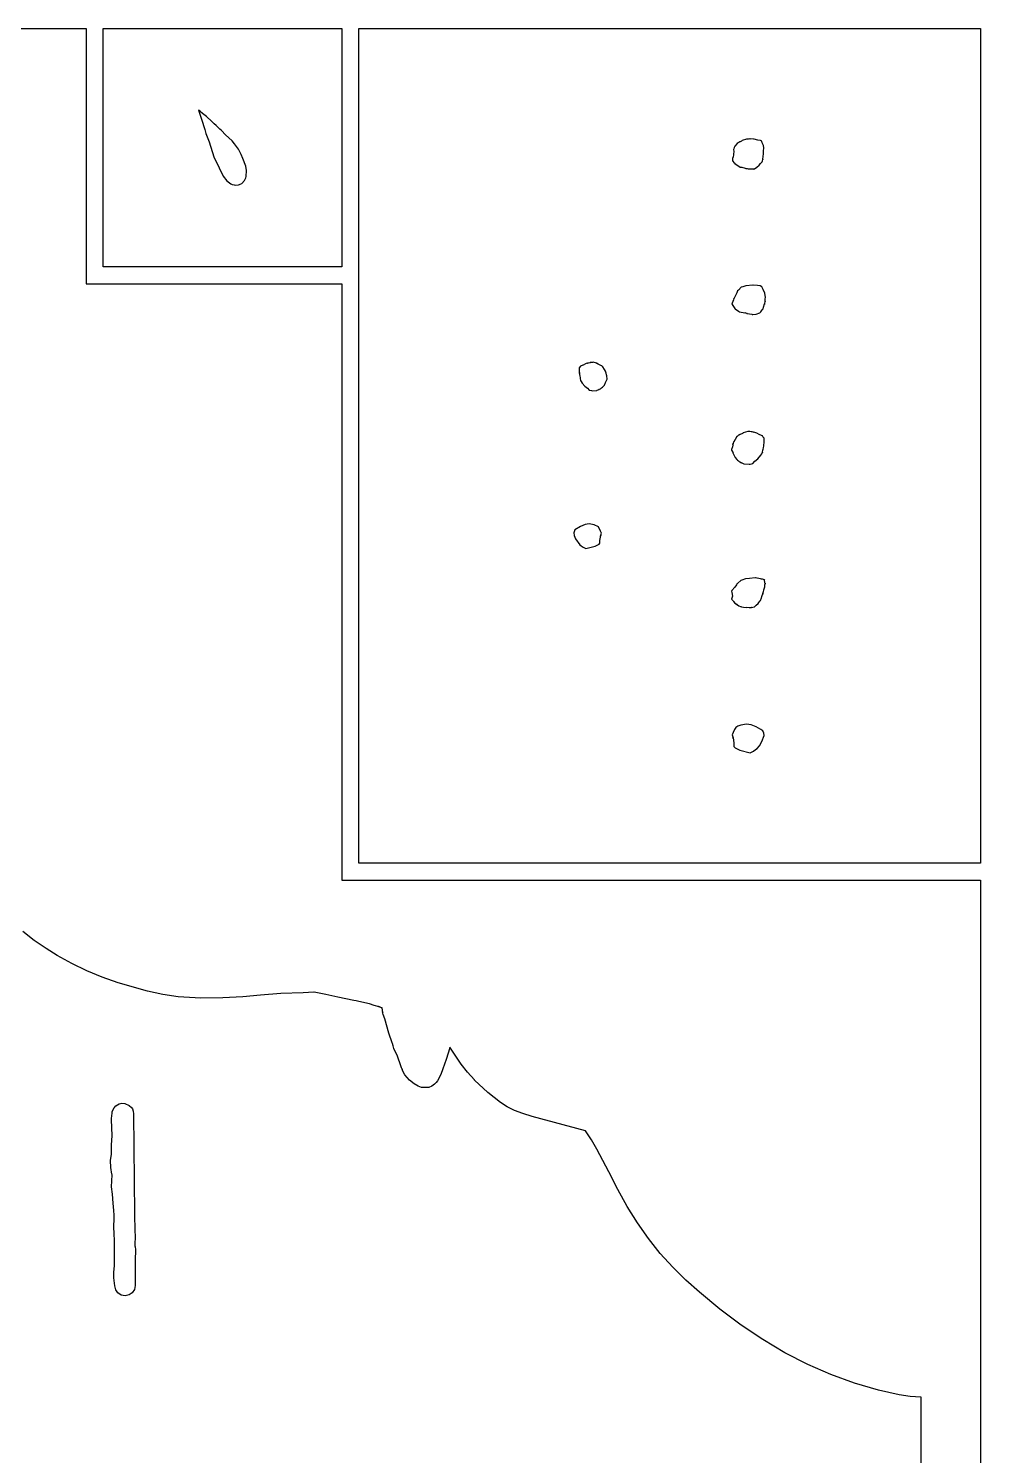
# Model space of a CAD drawing. Extents: x 2 to 598, y 673 to 2998.
# Drawn here: x 224.5 to 448, y 2662.9 to 2998 of the extents above; entities that cross this region are included whole.
import ezdxf

# ---------------------------------------------------------------- set-up
doc = ezdxf.new("R2010")
doc.units = 0

msp = doc.modelspace()

# ---------------------------------------------------------------- linework, layer by layer
at = {"layer": 'Calque 1'}
for p, q in [((264.74948, 2978.5684), (264.37276, 2978.8407)), ((264.37276, 2978.8407), (264.3737, 2978.8392)), ((264.373, 2978.84), (264.37302, 2978.8399)), ((264.37302, 2978.8399), (264.373, 2978.84)), ((264.37302, 2978.8399), (264.37373, 2978.8392)), ((264.37373, 2978.8392), (264.37302, 2978.8399)), ((264.3737, 2978.8392), (265.08425, 2976.6807)), ((264.75648, 2978.5474), (264.74948, 2978.5684)), ((265.3151, 2978.0518), (264.75648, 2978.5474)), ((265.08425, 2976.6807), (265.8253, 2974.2684)), ((266.27265, 2977.364), (265.3151, 2978.0518)), ((267.4607, 2976.1589), (266.27265, 2977.364)), ((267.6669, 2975.9863), (267.4607, 2976.1589)), ((265.8253, 2974.2684), (266.07282, 2973.3853)), ((266.07282, 2973.3853), (266.85418, 2971.4272)), ((267.74246, 2975.9501), (267.627865, 2976.043275)), ((267.627865, 2976.043275), (267.66756, 2975.9851)), ((268.04827, 2975.624), (267.6669, 2975.9863)), ((267.66756, 2975.9851), (267.827511, 2975.8617)), ((267.66756, 2975.9851), (267.66756, 2975.9851)), ((267.827511, 2975.8617), (267.74246, 2975.9501)), ((268.04927, 2975.624), (268.04827, 2975.624)), ((268.53297, 2975.2483), (268.04927, 2975.624)), ((269.41249, 2974.3393), (268.53297, 2975.2483)), ((269.75097, 2974.0453), (269.41249, 2974.3393)), ((270.74059, 2973.003), (269.75097, 2974.0453)), ((272.29088, 2971.6501), (270.74059, 2973.003)), ((266.85418, 2971.4272), (267.98589, 2967.8564)), ((272.29116, 2971.6498), (272.29088, 2971.6501)), ((272.8565, 2970.9098), (272.29116, 2971.6498)), ((273.73837, 2969.637463), (272.8565, 2970.9098)), ((274.41144, 2968.3859), (273.73837, 2969.637463)), ((390.0442, 2969.61342), (390.0277, 2969.51989)), ((390.0277, 2969.51989), (390.068737, 2969.236691)), ((390.07, 2969.77), (390.0442, 2969.61342)), ((390.07015, 2969.769227), (390.07, 2969.77)), ((390.07003, 2969.76922), (390.07003, 2969.78317)), ((390.07003, 2969.78317), (390.07003, 2969.76922)), ((390.07003, 2969.76922), (390.07003, 2969.76922)), ((390.1952, 2970.093755), (390.07015, 2969.769227)), ((390.30476, 2970.383143), (390.1952, 2970.093755)), ((390.8639, 2970.98879), (390.30476, 2970.383143)), ((391.10264, 2971.148987), (390.8639, 2970.98879)), ((391.23028, 2971.237357), (391.10264, 2971.148987)), ((391.23128, 2971.239957), (391.23028, 2971.237357)), ((391.531, 2971.38), (391.23128, 2971.239957)), ((391.532, 2971.38), (391.531, 2971.38)), ((391.53219, 2971.379754), (391.532, 2971.38)), ((391.8531, 2971.57044), (391.53219, 2971.379754)), ((391.9404, 2971.63297), (391.8531, 2971.57044)), ((391.96, 2971.64796), (391.9404, 2971.63297)), ((392.052, 2971.68), (391.96, 2971.64796)), ((392.05234, 2971.680198), (392.052, 2971.68)), ((393.0807, 2972.00576), (392.05234, 2971.680198)), ((393.104568, 2971.996928), (393.0807, 2972.00576)), ((393.50858, 2972.03677), (393.104568, 2971.996928)), ((393.9163, 2972.07863), (393.50858, 2972.03677)), ((393.876, 2972.09), (393.9163, 2972.07863)), ((393.9163, 2972.07863), (393.876, 2972.09)), ((393.876, 2972.09), (393.876, 2972.09)), ((393.91669, 2972.077338), (393.9163, 2972.07863)), ((394.67789, 2971.995178), (393.91669, 2972.077338)), ((394.68089, 2971.995178), (394.67789, 2971.995178)), ((394.82352, 2971.992078), (394.68089, 2971.995178)), ((395.75162, 2971.797775), (394.82352, 2971.992078)), ((396.32213, 2971.717675), (395.75162, 2971.797775)), ((396.66578, 2971.553861), (396.32213, 2971.717675)), ((396.75108, 2971.165771), (396.66578, 2971.553861)), ((397.01411, 2970.516715), (396.75108, 2971.165771)), ((397.1154, 2969.979797), (397.01411, 2970.516715)), ((397.088, 2969.2), (397.1154, 2969.979797)), ((267.98589, 2967.8564), (269.24369, 2965.2483)), ((274.76233, 2967.4656), (274.41144, 2968.3859)), ((275.49147, 2965.706), (274.76233, 2967.4656)), ((389.7959, 2967.340178), (389.7422, 2966.950021)), ((389.7422, 2966.950021), (389.743, 2966.95)), ((389.743, 2966.95), (389.74352, 2966.9469)), ((389.74352, 2966.9469), (389.81532, 2966.837862)), ((389.8049, 2967.486939), (389.7959, 2967.340178)), ((389.80493, 2967.48564), (389.79993, 2967.50166)), ((389.79993, 2967.50166), (389.80493, 2967.48564)), ((389.8902, 2967.867794), (389.8049, 2967.486939)), ((389.80493, 2967.48564), (389.80493, 2967.48564)), ((389.81532, 2966.837862), (390.0644, 2966.504033)), ((389.97175, 2968.361498), (389.8902, 2967.867794)), ((390.068737, 2969.236691), (389.9672, 2968.42745)), ((389.9672, 2968.42745), (389.97175, 2968.361498)), ((390.0644, 2966.504033), (390.33208, 2966.340735)), ((390.33208, 2966.340735), (390.332, 2966.34)), ((390.332, 2966.34), (390.333, 2966.34)), ((390.333, 2966.34), (390.333, 2966.34)), ((390.333, 2966.34), (390.87974, 2965.947259)), ((396.03446, 2965.872713), (396.37966, 2966.292325)), ((396.37966, 2966.292325), (396.70677, 2966.671114)), ((396.70677, 2966.671114), (396.82563, 2966.918644)), ((396.82563, 2966.918644), (396.83163, 2966.958434)), ((396.83163, 2966.958434), (396.89213, 2967.248338)), ((396.89183, 2967.24172), (396.90423, 2967.27273)), ((396.89223, 2967.24172), (396.89183, 2967.24172)), ((396.89213, 2967.248338), (396.96083, 2968.040538)), ((396.90623, 2967.29495), (396.89223, 2967.24172)), ((396.90423, 2967.27273), (396.90623, 2967.29495)), ((396.96083, 2968.040538), (397.05183, 2968.517512)), ((397.05183, 2968.517512), (397.08803, 2969.204808)), ((397.08803, 2969.204808), (397.088, 2969.2)), ((269.24369, 2965.2483), (269.24569, 2965.2483)), ((269.24569, 2965.2483), (270.17173, 2963.3203)), ((270.17173, 2963.3203), (271.04022, 2962.232913)), ((275.13935, 2962.3343), (275.478879, 2962.972575)), ((275.478879, 2962.972575), (275.59616, 2963.2123)), ((275.60878, 2964.6471), (275.49147, 2965.706)), ((275.59616, 2963.2123), (275.60906, 2964.6468)), ((275.60906, 2964.6468), (275.60878, 2964.6471)), ((390.87974, 2965.947259), (391.05492, 2965.836155)), ((391.05492, 2965.836155), (391.55566, 2965.479071)), ((391.55566, 2965.479071), (391.95357, 2965.404661)), ((391.95357, 2965.404661), (391.954, 2965.41)), ((391.954, 2965.41), (391.955, 2965.41)), ((391.955, 2965.41), (391.955, 2965.41)), ((391.955, 2965.41), (392.72963, 2965.182623)), ((392.72963, 2965.182623), (392.87691, 2965.146963)), ((392.72981, 2965.17622), (392.73181, 2965.17462)), ((392.73181, 2965.17462), (392.72981, 2965.17622)), ((392.72981, 2965.17622), (392.72981, 2965.17622)), ((392.87691, 2965.146963), (393.1756, 2965.102523)), ((392.87709, 2965.14056), (392.89309, 2965.13696)), ((392.89309, 2965.13696), (392.87709, 2965.14056)), ((392.87709, 2965.14056), (392.87709, 2965.14056)), ((393.1756, 2965.102523), (393.47532, 2965.079783)), ((393.47532, 2965.079783), (393.477, 2965.08)), ((393.477, 2965.08), (394.05267, 2965.05778)), ((394.05267, 2965.05778), (394.666255, 2965.032193)), ((394.666255, 2965.032193), (394.74824, 2965.00197)), ((394.74824, 2965.00197), (394.90068, 2965.02987)), ((394.90068, 2965.02987), (395.49393, 2965.467053)), ((395.49393, 2965.467053), (396.03446, 2965.872713)), ((271.04022, 2962.232913), (271.95767, 2961.5323)), ((271.95767, 2961.5323), (272.07446, 2961.4703)), ((272.07446, 2961.4703), (271.95973, 2961.5323)), ((271.95973, 2961.5323), (272.29977, 2961.4011)), ((272.29977, 2961.4011), (272.71834, 2961.2641)), ((272.71834, 2961.2641), (272.71863, 2961.2638)), ((272.71863, 2961.2638), (272.9548, 2961.1938)), ((272.9548, 2961.1938), (273.747, 2961.3055)), ((273.747, 2961.3055), (273.7477, 2961.3047)), ((273.7477, 2961.3047), (274.01074, 2961.3447)), ((274.01074, 2961.3447), (274.17196, 2961.4217)), ((274.17196, 2961.4217), (274.56057, 2961.5839)), ((274.56057, 2961.5839), (275.13935, 2962.3343)), ((390.75158, 2935.887116), (390.16513, 2934.704869)), ((390.91806, 2936.365229), (390.75158, 2935.887116)), ((391.14543, 2936.585887), (390.91806, 2936.365229)), ((391.83325, 2937.255614), (391.14543, 2936.585887)), ((392.211, 2937.36), (391.83325, 2937.255614)), ((392.21153, 2937.353617), (392.211, 2937.36)), ((392.87867, 2937.544303), (392.21153, 2937.353617)), ((394.5411, 2937.72052), (392.87867, 2937.544303)), ((394.5943, 2937.72262), (394.5411, 2937.72052)), ((394.59493, 2937.725968), (394.5943, 2937.72262)), ((395.63621, 2937.639668), (394.59493, 2937.725968)), ((396.26253, 2937.581278), (395.63621, 2937.639668)), ((396.62581, 2937.349768), (396.26253, 2937.581278)), ((396.94931, 2936.704846), (396.62581, 2937.349768)), ((397.350602, 2935.849222), (396.94931, 2936.704846)), ((389.65497, 2933.4639), (389.58517, 2933.273731)), ((389.58517, 2933.273731), (389.586, 2933.27)), ((389.586, 2933.27), (389.71209, 2933.149594)), ((390.0105, 2934.296924), (389.65497, 2933.4639)), ((389.71209, 2933.149594), (389.712, 2933.15)), ((389.712, 2933.15), (390.31816, 2932.23326)), ((390.0746, 2934.581144), (390.0105, 2934.296924)), ((390.164, 2934.7), (390.07052, 2934.54844)), ((390.07052, 2934.54844), (390.0746, 2934.581144)), ((390.16513, 2934.704869), (390.164, 2934.7)), ((396.97104, 2932.174402), (397.07491, 2932.579545)), ((397.07491, 2932.579545), (397.278036, 2933.327026)), ((397.278036, 2933.327026), (397.313667, 2933.359474)), ((397.28368, 2933.167623), (397.43044, 2933.776371)), ((397.313667, 2933.359474), (397.28368, 2933.167623)), ((397.45884, 2935.284256), (397.350602, 2935.849222)), ((397.42978, 2933.77299), (397.45868, 2933.893913)), ((397.45868, 2933.893913), (397.42978, 2933.77299)), ((397.42978, 2933.77299), (397.42978, 2933.77299)), ((397.43044, 2933.776371), (397.44544, 2934.461084)), ((397.44544, 2934.461084), (397.44644, 2934.465184)), ((397.44644, 2934.465184), (397.48314, 2934.912185)), ((397.48314, 2934.912185), (397.45884, 2935.284256)), ((390.31816, 2932.23326), (390.42565, 2932.18262)), ((390.42565, 2932.18262), (391.2039, 2931.585241)), ((391.2039, 2931.585241), (391.38373, 2931.443131)), ((391.38373, 2931.443131), (392.67099, 2931.262263)), ((392.67099, 2931.262263), (392.672, 2931.27)), ((392.672, 2931.27), (392.672, 2931.27)), ((392.672, 2931.27), (393.21098, 2931.101535)), ((393.21092, 2931.09408), (393.117678, 2931.104035)), ((393.117678, 2931.104035), (393.19902, 2931.07754)), ((393.19902, 2931.07754), (393.21092, 2931.09408)), ((393.21092, 2931.09408), (393.21092, 2931.09408)), ((393.21098, 2931.101535), (393.74583, 2930.954774)), ((393.74583, 2930.954774), (394.29205, 2930.879844)), ((394.29205, 2930.879844), (394.42331, 2930.851424)), ((394.42331, 2930.851424), (394.53907, 2930.820414)), ((394.53907, 2930.820414), (395.309106, 2930.884707)), ((395.309106, 2930.884707), (396.18031, 2931.216256)), ((396.18031, 2931.216256), (396.29916, 2931.303076)), ((396.29916, 2931.303076), (396.41337, 2931.42865)), ((396.41337, 2931.42865), (396.75288, 2931.904073)), ((396.75288, 2931.904073), (396.754, 2931.9)), ((396.754, 2931.9), (396.97104, 2932.174402)), ((355.246, 2919.26), (354.70133, 2918.973712)), ((355.2464, 2919.25655), (355.246, 2919.26)), ((355.41331, 2919.3444), (355.2464, 2919.25655)), ((355.866, 2919.44), (355.41331, 2919.3444)), ((356.232, 2919.51), (355.731333, 2919.388512)), ((355.731333, 2919.388512), (355.8713, 2919.43662)), ((355.8713, 2919.43662), (355.866, 2919.44)), ((356.23489, 2919.51333), (356.232, 2919.51)), ((356.36874, 2919.56811), (356.23489, 2919.51333)), ((356.716, 2919.58), (356.36874, 2919.56811)), ((356.36906, 2919.565891), (356.42846, 2919.591731)), ((356.42846, 2919.591731), (356.36906, 2919.565891)), ((356.36906, 2919.565891), (356.36906, 2919.565891)), ((356.71684, 2919.57778), (356.716, 2919.58)), ((357.061, 2919.6), (356.71684, 2919.57778)), ((357.06153, 2919.602552), (357.061, 2919.6)), ((357.56848, 2919.454241), (357.06153, 2919.602552)), ((358.01186, 2919.308513), (357.56848, 2919.454241)), ((357.94213, 2919.366421), (357.835775, 2919.420633)), ((357.835775, 2919.420633), (358.01133, 2919.305961)), ((358.01133, 2919.305961), (357.94213, 2919.366421)), ((358.01133, 2919.305961), (358.01133, 2919.305961)), ((358.19841, 2919.199992), (358.01186, 2919.308513)), ((359.01387, 2918.786064), (358.19841, 2919.199992)), ((353.77644, 2918.089017), (353.74334, 2917.515408)), ((353.74334, 2917.515408), (353.74386, 2917.514408)), ((353.74386, 2917.514408), (353.745, 2917.51)), ((353.745, 2917.51), (353.8029, 2916.967914)), ((353.8028, 2916.966571), (353.7658, 2917.10577)), ((353.7658, 2917.10577), (353.7858, 2916.982071)), ((353.77944, 2918.270918), (353.77644, 2918.089017)), ((354.09208, 2918.72567), (353.77944, 2918.270918)), ((353.7858, 2916.982071), (353.8028, 2916.966571)), ((353.8028, 2916.966571), (353.8028, 2916.966571)), ((353.8029, 2916.967914), (353.8499, 2916.75294)), ((353.8499, 2916.75294), (353.8509, 2916.74724)), ((353.8509, 2916.74724), (353.9062, 2916.315741)), ((353.9062, 2916.315741), (353.9651, 2916.040306)), ((353.9651, 2916.040306), (354.0261, 2915.776239)), ((354.0261, 2915.776239), (354.0928, 2915.358694)), ((354.61453, 2918.909122), (354.09208, 2918.72567)), ((354.70133, 2918.973712), (354.61453, 2918.909122)), ((359.04797, 2918.786064), (359.01387, 2918.786064)), ((359.06657, 2918.771594), (359.04797, 2918.786064)), ((359.167844, 2918.705782), (359.06657, 2918.771594)), ((359.2795, 2918.605196), (359.13687, 2918.734904)), ((359.13687, 2918.734904), (359.167844, 2918.705782)), ((359.3234, 2918.563856), (359.2795, 2918.605196)), ((359.68358, 2917.948906), (359.3234, 2918.563856)), ((359.94869, 2917.531877), (359.68358, 2917.948906)), ((360.01379, 2917.358244), (359.94869, 2917.531877)), ((360.06599, 2917.236288), (360.01379, 2917.358244)), ((360.05999, 2917.208898), (360.06599, 2917.236288)), ((360.26462, 2916.437885), (360.05999, 2917.208898)), ((360.30826, 2915.655079), (360.26462, 2916.437885)), ((354.0928, 2915.358694), (354.26798, 2915.085325)), ((354.26798, 2915.085325), (354.48502, 2914.740127)), ((354.48502, 2914.740127), (355.09377, 2914.040428)), ((355.09377, 2914.040428), (355.74283, 2913.509711)), ((355.74283, 2913.509711), (355.743, 2913.51)), ((355.743, 2913.51), (356.11662, 2913.049563)), ((356.11662, 2913.049563), (356.65406, 2912.948277)), ((356.65406, 2912.948277), (356.80754, 2912.904867)), ((356.80754, 2912.904867), (356.809, 2912.9)), ((356.809, 2912.9), (357.9309, 2913.004386)), ((357.9309, 2913.004386), (358.0229, 2913.050376)), ((358.0229, 2913.050376), (358.023, 2913.05)), ((358.023, 2913.05), (358.464795, 2913.245841)), ((358.40334, 2913.202446), (358.7444, 2913.370911)), ((358.464795, 2913.245841), (358.40334, 2913.202446)), ((358.7444, 2913.370911), (358.84982, 2913.440161)), ((358.81548, 2913.425426), (358.99555, 2913.583822)), ((358.84982, 2913.440161), (358.81548, 2913.425426)), ((358.99555, 2913.583822), (358.997, 2913.59)), ((358.997, 2913.59), (359.22283, 2913.753298)), ((359.22283, 2913.753298), (359.39078, 2913.895408)), ((359.39078, 2913.895408), (359.693924, 2914.25588)), ((359.693924, 2914.25588), (359.93493, 2914.849355)), ((359.93493, 2914.849355), (360.30826, 2915.655079)), ((391.1246, 2902.411365), (390.99592, 2902.326615)), ((391.1928, 2902.458905), (391.1246, 2902.411365)), ((392.0837, 2902.88782), (391.1928, 2902.458905)), ((391.46513, 2902.673875), (391.1928, 2902.458901)), ((391.1928, 2902.458901), (391.485119, 2902.672753)), ((391.1928, 2902.458901), (391.1928, 2902.458901)), ((391.485119, 2902.672753), (391.46513, 2902.673875)), ((392.30953, 2903.020628), (392.0837, 2902.88782)), ((392.80872, 2903.181342), (392.30953, 2903.020628)), ((392.30953, 2903.020624), (392.459726, 2903.12135)), ((392.35763, 2903.069204), (392.30953, 2903.020624)), ((392.30953, 2903.020624), (392.30953, 2903.020624)), ((392.459726, 2903.12135), (392.35763, 2903.069204)), ((393.38336, 2903.352391), (392.80872, 2903.181342)), ((393.38344, 2903.35397), (393.38336, 2903.352391)), ((393.80254, 2903.32865), (393.38344, 2903.35397)), ((394.2113, 2903.31521), (393.80254, 2903.32865)), ((394.21122, 2903.313631), (394.15852, 2903.335851)), ((394.15852, 2903.335851), (394.21122, 2903.313631)), ((394.21122, 2903.313631), (394.21122, 2903.313631)), ((394.37356, 2903.24855), (394.2113, 2903.31521)), ((394.88265, 2903.124938), (394.37356, 2903.24855)), ((394.76053, 2903.172366), (394.757, 2903.17)), ((394.757, 2903.17), (394.88265, 2903.124938)), ((395.28763, 2903.059711), (394.76053, 2903.172366)), ((395.4902, 2902.952224), (395.28763, 2903.059711)), ((396.05244, 2902.66542), (395.4902, 2902.952224)), ((396.193, 2902.56), (396.05244, 2902.66542)), ((396.19353, 2902.560646), (396.193, 2902.56)), ((396.193, 2902.56), (396.193, 2902.56)), ((396.78781, 2902.351356), (396.19353, 2902.560646)), ((389.74278, 2899.763458), (389.54951, 2899.089598)), ((389.54951, 2899.089598), (389.55003, 2899.087598)), ((389.55003, 2899.087598), (389.56603, 2898.985798)), ((389.94948, 2900.593385), (389.74278, 2899.763458)), ((389.94895, 2900.593901), (389.81872, 2900.304513)), ((389.81872, 2900.304513), (389.94895, 2900.593901)), ((389.94895, 2900.593901), (389.94895, 2900.593901)), ((390.01877, 2900.774769), (389.94897, 2900.593902)), ((389.94897, 2900.593902), (389.94948, 2900.593385)), ((390.09057, 2900.965972), (390.01877, 2900.774769)), ((390.128178, 2901.073803), (390.05384, 2900.912741)), ((390.05384, 2900.912741), (390.05436, 2900.915841)), ((390.05436, 2900.915841), (390.09056, 2900.965971)), ((390.09054, 2900.965971), (390.128178, 2901.073803)), ((390.09056, 2900.965971), (390.09054, 2900.965971)), ((390.39495, 2901.455348), (390.09057, 2900.965972)), ((390.80732, 2902.15298), (390.39495, 2901.455348)), ((390.87242, 2902.21396), (390.80732, 2902.15298)), ((390.99592, 2902.326615), (390.87242, 2902.21396)), ((396.917, 2902.14), (396.78781, 2902.351356)), ((396.91794, 2902.136752), (396.917, 2902.14)), ((397.18098, 2901.778634), (396.91794, 2902.136752)), ((396.91985, 2898.94315), (396.98345, 2899.22065)), ((396.98345, 2899.22065), (397.04705, 2899.50487)), ((397.04705, 2899.50487), (397.11115, 2900.001482)), ((397.11115, 2900.001482), (397.11167, 2900.004582)), ((397.11167, 2900.004582), (397.23208, 2900.8929)), ((397.19438, 2901.504749), (397.18098, 2901.778634)), ((397.23208, 2900.8929), (397.19438, 2901.504749)), ((389.56603, 2898.985798), (389.92569, 2898.323308)), ((389.92569, 2898.323308), (389.86519, 2898.332308)), ((389.86519, 2898.332308), (390.10135, 2897.913218)), ((390.10135, 2897.913218), (390.383206, 2897.226986)), ((390.383206, 2897.226986), (390.75093, 2896.787698)), ((390.75093, 2896.787698), (390.94316, 2896.624918)), ((390.94316, 2896.624918), (391.18501, 2896.450258)), ((391.18501, 2896.450258), (391.392798, 2896.266893)), ((391.392798, 2896.266893), (391.35037, 2896.287468)), ((391.35037, 2896.287468), (391.48576, 2896.199068)), ((391.48576, 2896.199068), (391.88006, 2896.003728)), ((391.88006, 2896.003728), (391.827203, 2896.044352)), ((391.827203, 2896.044352), (392.28262, 2895.843018)), ((392.28262, 2895.843018), (392.283, 2895.84)), ((392.283, 2895.84), (392.284, 2895.84)), ((392.284, 2895.84), (392.41681, 2895.7728)), ((392.41681, 2895.7728), (393.70355, 2895.65446)), ((393.70355, 2895.65446), (393.73665, 2895.65846)), ((393.73665, 2895.65846), (393.917, 2895.71066)), ((393.917, 2895.71066), (393.924, 2895.71366)), ((393.924, 2895.71366), (394.55859, 2895.832)), ((394.55859, 2895.832), (394.99887, 2896.37564)), ((394.99887, 2896.37564), (394.999, 2896.38)), ((394.999, 2896.38), (395.68164, 2896.92984)), ((395.68164, 2896.92984), (396.4108, 2897.76131)), ((396.41057, 2897.759971), (396.44317, 2897.799271)), ((396.44317, 2897.799271), (396.41057, 2897.759971)), ((396.41057, 2897.759971), (396.41057, 2897.759971)), ((396.4108, 2897.76131), (396.63042, 2898.1277)), ((396.63042, 2898.1277), (396.84385, 2898.46411)), ((396.84362, 2898.462771), (396.8431, 2898.458771)), ((396.8431, 2898.458771), (396.84362, 2898.462771)), ((396.84362, 2898.462771), (396.84362, 2898.462771)), ((396.84385, 2898.46411), (396.91985, 2898.94315)), ((352.71658, 2880.255074), (352.51762, 2879.592074)), ((352.51762, 2879.592074), (352.518, 2879.59)), ((352.518, 2879.59), (352.615724, 2878.942485)), ((352.615724, 2878.942485), (352.92986, 2878.14977)), ((354.0767, 2881.056584), (352.71658, 2880.255074)), ((355.16552, 2881.538204), (354.0767, 2881.056584)), ((356.11223, 2881.649824), (355.16552, 2881.538204)), ((356.11412, 2881.64765), (356.11223, 2881.649824)), ((357.2572, 2881.43216), (356.11412, 2881.64765)), ((358.270416, 2880.987601), (357.2572, 2881.43216)), ((358.80181, 2879.96042), (358.270416, 2880.987601)), ((358.61944, 2877.781619), (358.83333, 2878.91345)), ((358.97803, 2879.49636), (358.80181, 2879.96042)), ((358.80461, 2878.795734), (358.88681, 2879.067554)), ((358.83351, 2878.915624), (358.80461, 2878.795734)), ((358.83333, 2878.91345), (358.97803, 2879.49636)), ((358.83361, 2878.915624), (358.83351, 2878.915624)), ((358.88681, 2879.067554), (358.83361, 2878.915624)), ((352.92986, 2878.14977), (353.90344, 2876.73384)), ((353.90344, 2876.73384), (354.235414, 2876.509503)), ((354.235414, 2876.509503), (354.67601, 2876.18969)), ((354.67601, 2876.18969), (355.34883, 2875.85121)), ((355.34883, 2875.85121), (357.50219, 2876.40259)), ((357.50219, 2876.40259), (358.42048, 2876.8775)), ((358.42048, 2876.8775), (358.6339, 2877.09609)), ((358.6349, 2877.09909), (358.61944, 2877.781619)), ((358.6339, 2877.09609), (358.6349, 2877.09909)), ((395.09801, 2868.979284), (393.72755, 2868.810814)), ((395.09678, 2868.9776), (395.09801, 2868.979284)), ((395.12728, 2868.9726), (395.09678, 2868.9776)), ((395.20898, 2868.9686), (395.12728, 2868.9726)), ((395.51852, 2868.8988), (395.20898, 2868.9686)), ((395.599095, 2868.885538), (395.51852, 2868.8988)), ((395.60122, 2868.8908), (395.599095, 2868.885538)), ((395.918, 2868.82), (395.60122, 2868.8908)), ((389.529, 2865.82), (389.527, 2865.81948)), ((389.527, 2865.81948), (389.5782, 2865.5704)), ((389.53, 2865.82), (389.529, 2865.82)), ((389.58166, 2865.918654), (389.52996, 2865.823054)), ((389.52996, 2865.823054), (389.53, 2865.82)), ((389.5782, 2865.5704), (389.73685, 2864.71309)), ((389.61476, 2865.990454), (389.58166, 2865.918654)), ((389.91965, 2866.314464), (389.61476, 2865.990454)), ((390.02817, 2866.448824), (389.91965, 2866.314464)), ((390.14755, 2866.624004), (390.02817, 2866.448824)), ((390.28604, 2866.776964), (390.14755, 2866.624004)), ((390.69066, 2867.366084), (390.28604, 2866.776964)), ((390.69047, 2867.366464), (390.68747, 2867.361464)), ((390.68747, 2867.361464), (390.688, 2867.36)), ((390.688, 2867.36), (390.691, 2867.365)), ((390.691, 2867.365), (390.69047, 2867.366464)), ((390.76976, 2867.502504), (390.69066, 2867.366084)), ((390.76957, 2867.502884), (390.74167, 2867.477084)), ((390.74167, 2867.477084), (390.76957, 2867.502884)), ((390.76957, 2867.502884), (390.76957, 2867.502884)), ((390.77476, 2867.507504), (390.76976, 2867.502504)), ((391.082666, 2867.805531), (390.77476, 2867.507504)), ((391.7256, 2868.362754), (391.02125, 2867.763824)), ((391.02125, 2867.763824), (391.082666, 2867.805531)), ((391.94988, 2868.443354), (391.7256, 2868.362754)), ((392.79427, 2868.747214), (391.94988, 2868.443354)), ((393.72755, 2868.810814), (392.79427, 2868.747214)), ((395.92173, 2868.82253), (395.918, 2868.82)), ((396.37752, 2868.73983), (395.92173, 2868.82253)), ((396.60541, 2868.70473), (396.37752, 2868.73983)), ((396.82194, 2868.64323), (396.60541, 2868.70473)), ((397.086, 2868.59203), (396.82194, 2868.64323)), ((396.8611, 2865.2253), (397.0244, 2865.79529)), ((397.0244, 2865.79529), (397.0264, 2865.79929)), ((397.0264, 2865.79929), (397.14991, 2866.08661)), ((397.317, 2868.48092), (397.086, 2868.59203)), ((397.14991, 2866.08661), (397.16691, 2866.17811)), ((397.16691, 2866.17811), (397.16743, 2866.18111)), ((397.16743, 2866.18111), (397.33021, 2866.85498)), ((397.323, 2868.36), (397.317, 2868.48092)), ((397.31803, 2868.480084), (397.32833, 2868.475084)), ((397.32833, 2868.475084), (397.31803, 2868.480084)), ((397.31803, 2868.480084), (397.31803, 2868.480084)), ((397.32293, 2868.35697), (397.323, 2868.36)), ((397.41133, 2867.55082), (397.32293, 2868.35697)), ((397.33021, 2866.85498), (397.38191, 2867.21774)), ((397.38191, 2867.21774), (397.39741, 2867.30614)), ((397.39741, 2867.30614), (397.39841, 2867.32064)), ((397.39841, 2867.32064), (397.39893, 2867.32964)), ((397.39893, 2867.32964), (397.41133, 2867.55082)), ((397.427405, 2867.708654), (397.41203, 2867.549914)), ((397.41203, 2867.549914), (397.42703, 2867.539614)), ((397.41203, 2867.549914), (397.41203, 2867.549914)), ((397.42703, 2867.539614), (397.427405, 2867.708654)), ((389.73685, 2864.71309), (389.56632, 2863.95241)), ((389.56632, 2863.95241), (389.65832, 2863.83459)), ((389.65832, 2863.83459), (389.659, 2863.84)), ((389.659, 2863.84), (389.665, 2863.831)), ((389.665, 2863.831), (389.89289, 2863.58037)), ((389.89289, 2863.58037), (390.03552, 2863.39434)), ((390.03552, 2863.39434), (390.036, 2863.39)), ((390.036, 2863.39), (390.28146, 2863.0324)), ((390.28146, 2863.0324), (390.73725, 2862.7797)), ((390.73725, 2862.7797), (390.61891, 2862.836)), ((390.61891, 2862.836), (390.84422, 2862.71714)), ((390.84422, 2862.71714), (390.74138, 2862.77764)), ((390.74138, 2862.77764), (391.29122, 2862.44743)), ((391.29199, 2862.446864), (391.18295, 2862.487164)), ((391.18295, 2862.487164), (391.29199, 2862.446864)), ((391.29122, 2862.44743), (391.61833, 2862.26346)), ((391.29199, 2862.446864), (391.29199, 2862.446864)), ((391.61833, 2862.26346), (391.619, 2862.26)), ((391.619, 2862.26), (391.6991, 2862.215)), ((391.6991, 2862.215), (391.90632, 2862.1504)), ((391.90632, 2862.1504), (392.31921, 2862.0786)), ((394.54352, 2862.1025), (394.93987, 2862.20689)), ((394.93987, 2862.20689), (395.35845, 2862.59808)), ((395.35845, 2862.59808), (395.77962, 2862.96136)), ((395.77962, 2862.96136), (395.9796, 2863.20734)), ((395.9796, 2863.20734), (395.98, 2863.21)), ((395.98, 2863.21), (396.20944, 2863.49267)), ((396.209, 2863.49), (396.33147, 2863.66519)), ((396.20944, 2863.49267), (396.209, 2863.49)), ((396.33147, 2863.66519), (396.34437, 2863.69929)), ((396.34437, 2863.69929), (396.41827, 2863.86362)), ((396.41827, 2863.86362), (396.49007, 2864.05173)), ((396.49007, 2864.05173), (396.7469, 2864.82119)), ((396.7469, 2864.82119), (396.8611, 2865.2253)), ((396.859045, 2865.13309), (396.91537, 2865.306074)), ((396.86167, 2865.224474), (396.859045, 2865.13309)), ((396.92527, 2865.393059), (396.86167, 2865.224474)), ((396.86167, 2865.224474), (396.86167, 2865.224474)), ((396.91537, 2865.306074), (396.92527, 2865.393059)), ((392.31921, 2862.0786), (393.0432, 2862.0533)), ((393.0432, 2862.0533), (393.044, 2862.06)), ((393.044, 2862.06), (393.67497, 2861.9804)), ((393.67497, 2861.9804), (393.74787, 2861.9834)), ((393.74787, 2861.9834), (393.748, 2861.98)), ((393.748, 2861.98), (393.75, 2861.98)), ((393.75, 2861.98), (393.751, 2861.98)), ((393.751, 2861.98), (393.751, 2861.98)), ((393.751, 2861.98), (393.752, 2861.98)), ((393.752, 2861.98), (393.752, 2861.98)), ((393.752, 2861.98), (393.753, 2861.98)), ((393.753, 2861.98), (393.753, 2861.98)), ((393.753, 2861.98), (393.754, 2861.98)), ((393.754, 2861.98), (393.754, 2861.98)), ((393.754, 2861.98), (393.755, 2861.98)), ((393.755, 2861.98), (393.755, 2861.98)), ((393.755, 2861.98), (393.756, 2861.98)), ((393.756, 2861.98), (393.756, 2861.98)), ((393.756, 2861.98), (393.757, 2861.98)), ((393.757, 2861.98), (394.1699, 2862.0043)), ((394.1699, 2862.0043), (394.54352, 2862.1025)), ((394.17037, 2862.003484), (394.20707, 2862.005484)), ((394.20707, 2862.005484), (394.17037, 2862.003484)), ((394.17037, 2862.003484), (394.17037, 2862.003484)), ((389.72209, 2832.093214), (389.722, 2832.09)), ((389.722, 2832.09), (389.89614, 2831.3841)), ((389.93655, 2832.657514), (389.72209, 2832.093214)), ((390.248228, 2833.393763), (389.93655, 2832.657514)), ((390.569613, 2833.846513), (390.248228, 2833.393763)), ((391.027538, 2834.135746), (390.569613, 2833.846513)), ((391.74884, 2834.381444), (391.027538, 2834.135746)), ((393.0423, 2834.623284), (391.74884, 2834.381444)), ((393.04195, 2834.62004), (393.0423, 2834.623284)), ((394.14059, 2834.4893), (393.04195, 2834.62004)), ((395.34827, 2833.95652), (394.14059, 2834.4893)), ((396.440609, 2833.364297), (395.34827, 2833.95652)), ((396.90993, 2833.01446), (396.440609, 2833.364297)), ((397.134459, 2832.51525), (396.90993, 2833.01446)), ((397.172481, 2831.944123), (397.134459, 2832.51525)), ((389.89675, 2831.387314), (389.84355, 2831.538724)), ((389.84355, 2831.538724), (389.92575, 2831.267424)), ((389.89614, 2831.3841), (390.1168, 2830.25342)), ((389.89685, 2831.387314), (389.89675, 2831.387314)), ((389.92575, 2831.267424), (389.89685, 2831.387314)), ((390.1168, 2830.25342), (390.1039, 2829.47)), ((390.1039, 2829.47), (390.1119, 2829.3723)), ((390.1119, 2829.3723), (390.40128, 2829.0793)), ((390.40128, 2829.0793), (391.47357, 2828.51861)), ((394.7204, 2828.3088), (395.20727, 2828.659731)), ((395.20727, 2828.659731), (395.58701, 2828.92013)), ((395.58701, 2828.92013), (396.13019, 2829.564775)), ((396.13019, 2829.564775), (396.69134, 2830.51797)), ((396.69134, 2830.51797), (397.172481, 2831.944123)), ((391.47357, 2828.51861), (393.92717, 2827.90211)), ((393.92717, 2827.90211), (394.7204, 2828.3088)), ((225.774142, 2783.778865), (223.1356, 2785.8952)), ((228.5735, 2781.9373), (225.774142, 2783.778865)), ((231.18834, 2780.30276), (228.5735, 2781.9373)), ((234.637791, 2778.37566), (231.18834, 2780.30276)), ((238.147232, 2776.662114), (234.637791, 2778.37566)), ((241.755828, 2775.156331), (238.147232, 2776.662114)), ((245.50274, 2773.85252), (241.755828, 2775.156331)), ((252.386074, 2771.876171), (245.50274, 2773.85252)), ((255.959363, 2771.105038), (252.386074, 2771.876171)), ((291.44564, 2771.68056), (288.92072, 2771.51623)), ((291.54848, 2771.66756), (291.44564, 2771.68056)), ((293.10807, 2771.32855), (291.54848, 2771.66756)), ((259.61764, 2770.58296), (255.959363, 2771.105038)), ((264.89915, 2770.253037), (259.61764, 2770.58296)), ((270.05934, 2770.32354), (264.89915, 2770.253037)), ((274.76088, 2770.56383), (270.05934, 2770.32354)), ((278.91668, 2770.93798), (274.76088, 2770.56383)), ((283.72622, 2771.3488), (278.91668, 2770.93798)), ((288.92072, 2771.51623), (283.72622, 2771.3488)), ((294.30128, 2771.16009), (293.10807, 2771.32855)), ((296.39728, 2770.64334), (294.30128, 2771.16009)), ((297.09644, 2770.53481), (296.39728, 2770.64334)), ((300.86625, 2769.73074), (297.09644, 2770.53481)), ((301.38301, 2769.60617), (300.86625, 2769.73074)), ((302.01914, 2769.4434), (301.38301, 2769.60617)), ((304.53218, 2768.91423), (302.01914, 2769.4434)), ((305.61842, 2768.54734), (304.53218, 2768.91423)), ((306.75634, 2768.23624), (305.61842, 2768.54734)), ((306.70524, 2768.27074), (306.669234, 2768.29259)), ((306.669234, 2768.29259), (306.80494, 2768.22324)), ((307.37961, 2767.99891), (306.70524, 2768.27074)), ((306.80494, 2768.22324), (306.75634, 2768.23624)), ((307.47261, 2767.97831), (307.37961, 2767.99891)), ((307.64573, 2766.8926), (307.47261, 2767.97831)), ((307.73873, 2766.41098), (307.576621, 2767.068408)), ((307.576621, 2767.068408), (307.64573, 2766.8926)), ((308.16093, 2765.39863), (307.73873, 2766.41098)), ((309.02908, 2762.05877), (308.16093, 2765.39863)), ((309.8745, 2759.76536), (309.02908, 2762.05877)), ((309.9427, 2759.60725), (309.8745, 2759.76536)), ((310.05433, 2759.04605), (309.9427, 2759.60725)), ((310.25742, 2758.45124), (310.05433, 2759.04605)), ((311.08321, 2756.60382), (310.25742, 2758.45124)), ((323.37088, 2758.5665), (322.56472, 2755.85709)), ((323.40808, 2758.72876), (323.37088, 2758.5665)), ((326.069265, 2754.757244), (323.40808, 2758.72876)), ((311.89712, 2754.34867), (311.08321, 2756.60382)), ((322.56472, 2755.85709), (321.75341, 2753.67893)), ((312.07799, 2753.88875), (311.89712, 2754.34867)), ((312.13539, 2753.75542), (312.07799, 2753.88875)), ((312.2439, 2753.5363), (312.13539, 2753.75542)), ((312.3116, 2753.30272), (312.2439, 2753.5363)), ((312.82114, 2752.26611), (312.3116, 2753.30272)), ((313.879883, 2751.039959), (312.82114, 2752.26611)), ((321.266761, 2752.330176), (320.46563, 2750.87859)), ((321.75341, 2753.67893), (321.266761, 2752.330176)), ((327.545574, 2752.860182), (326.069265, 2754.757244)), ((329.1452, 2751.04654), (327.545574, 2752.860182)), ((315.01739, 2750.14686), (313.879883, 2751.039959)), ((315.947094, 2749.592122), (315.01739, 2750.14686)), ((316.757589, 2749.316751), (315.947094, 2749.592122)), ((317.73968, 2749.24251), (316.757589, 2749.316751)), ((318.419231, 2749.271795), (317.73968, 2749.24251)), ((319.14787, 2749.62751), (318.419231, 2749.271795)), ((319.76216, 2750.028778), (319.14787, 2749.62751)), ((320.166589, 2750.431396), (319.76216, 2750.028778)), ((320.46563, 2750.87859), (320.166589, 2750.431396)), ((329.2134, 2750.97734), (329.1452, 2751.04654)), ((332.289495, 2748.089208), (329.2134, 2750.97734)), ((244.59205, 2744.52561), (244.959166, 2744.97294)), ((244.959166, 2744.97294), (245.76717, 2745.45165)), ((245.76717, 2745.45165), (246.384449, 2745.565115)), ((246.384449, 2745.565115), (247.046694, 2745.51355)), ((247.046694, 2745.51355), (248.1205, 2745.08528)), ((248.1205, 2745.08528), (248.650007, 2744.596661)), ((335.277001, 2745.753866), (332.289495, 2748.089208)), ((336.871655, 2744.773839), (335.277001, 2745.753866)), ((243.9652, 2741.97487), (244.10733, 2743.24405)), ((243.9702, 2741.794), (243.9652, 2741.97487)), ((244.0591, 2737.93998), (243.9702, 2741.794)), ((244.10733, 2743.24405), (244.124416, 2743.626076)), ((244.124416, 2743.626076), (244.59205, 2744.52561)), ((248.650007, 2744.596661), (248.892514, 2744.230434)), ((248.892514, 2744.230434), (249.00728, 2743.74686)), ((249.00728, 2743.74686), (249.10856, 2743.07971)), ((249.10856, 2743.07971), (249.34732, 2719.56851)), ((338.605107, 2743.908426), (336.871655, 2744.773839)), ((340.531006, 2743.149767), (338.605107, 2743.908426)), ((342.703, 2742.49), (340.531006, 2743.149767)), ((342.70724, 2742.4921), (342.703, 2742.49)), ((355.25894, 2739.083), (342.70724, 2742.4921)), ((356.649456, 2736.990799), (355.25894, 2739.083)), ((243.90199, 2733.61259), (243.917991, 2735.825556)), ((243.917991, 2735.825556), (244.0591, 2737.93998)), ((357.918806, 2734.789285), (356.649456, 2736.990799)), ((360.74491, 2729.49858), (357.918806, 2734.789285)), ((243.73008, 2732.1264), (243.733, 2732.13)), ((243.73092, 2732.1256), (243.73008, 2732.1264)), ((243.796933, 2730.505917), (243.73092, 2732.1256)), ((243.733, 2732.13), (243.90199, 2733.61259)), ((244.04821, 2728.95267), (243.796933, 2730.505917)), ((244.03171, 2727.32794), (244.08851, 2728.79918)), ((244.08851, 2728.79918), (244.04821, 2728.95267)), ((362.818584, 2725.332981), (360.74491, 2729.49858)), ((243.936555, 2725.95417), (244.03171, 2727.32794)), ((244.16969, 2724.21134), (243.936555, 2725.95417)), ((365.067524, 2721.316036), (362.818584, 2725.332981)), ((244.312856, 2722.0751), (244.16969, 2724.21134)), ((244.4782, 2720.40434), (244.312856, 2722.0751)), ((244.4943, 2720.20124), (244.4782, 2720.40434)), ((244.547, 2719.43334), (244.4943, 2720.20124)), ((244.50811, 2715.95742), (244.55001, 2719.13294)), ((244.55, 2719.145), (244.547, 2719.43334)), ((244.55, 2719.14), (244.55, 2719.145)), ((244.55001, 2719.13294), (244.55, 2719.14)), ((249.34732, 2719.56851), (249.34732, 2719.52461)), ((249.34732, 2719.52461), (249.34732, 2719.52161)), ((249.34732, 2719.52161), (249.35132, 2719.19344)), ((249.35132, 2719.19344), (249.35132, 2719.19044)), ((249.35132, 2719.19044), (249.35132, 2719.18444)), ((249.35132, 2719.18444), (249.38392, 2715.96137)), ((367.487328, 2717.463568), (365.067524, 2721.316036)), ((244.58611, 2715.5466), (244.50811, 2715.95742)), ((244.61501, 2712.72146), (244.58611, 2715.5466)), ((249.38392, 2715.96137), (249.52375, 2714.044265)), ((370.073596, 2713.791404), (367.487328, 2717.463568)), ((244.62401, 2711.86363), (244.61501, 2712.72146)), ((244.64991, 2709.31855), (244.62401, 2711.86363)), ((249.52375, 2714.044265), (249.41752, 2712.67787)), ((249.41752, 2712.67787), (249.42352, 2712.06599)), ((249.42352, 2712.06599), (249.46742, 2711.82623)), ((249.46742, 2711.82623), (249.583182, 2711.222543)), ((372.821929, 2710.315368), (370.073596, 2713.791404)), ((244.65291, 2709.08861), (244.64991, 2709.31855)), ((244.66981, 2707.37398), (244.65291, 2709.08861)), ((249.54182, 2710.60925), (249.473299, 2709.283681)), ((249.473299, 2709.283681), (249.53092, 2707.43426)), ((249.583182, 2711.222543), (249.54182, 2710.60925)), ((375.727926, 2707.051285), (372.821929, 2710.315368)), ((244.471971, 2705.889658), (244.66981, 2707.37398)), ((244.506261, 2704.591742), (244.471971, 2705.889658)), ((249.53092, 2707.43426), (249.47352, 2707.10869)), ((249.47352, 2707.10869), (249.51742, 2702.78699)), ((378.787186, 2704.014981), (375.727926, 2707.051285)), ((244.71781, 2702.674), (244.506261, 2704.591742)), ((244.932686, 2701.756306), (244.71781, 2702.674)), ((245.461474, 2701.015049), (244.932686, 2701.756306)), ((249.33129, 2701.825963), (248.826238, 2701.068334)), ((249.517, 2702.75), (249.33129, 2701.825963)), ((249.51742, 2702.78299), (249.517, 2702.75)), ((249.51742, 2702.78699), (249.51742, 2702.78299)), ((381.99531, 2701.22228), (378.787186, 2704.014981)), ((246.227667, 2700.523086), (245.461474, 2701.015049)), ((247.154758, 2700.353276), (246.227667, 2700.523086)), ((248.076007, 2700.552356), (247.154758, 2700.353276)), ((248.826238, 2701.068334), (248.076007, 2700.552356)), ((386.812901, 2697.211431), (381.99531, 2701.22228)), ((391.775204, 2693.493713), (386.812901, 2697.211431)), ((396.872254, 2690.08391), (391.775204, 2693.493713)), ((402.094085, 2686.996803), (396.872254, 2690.08391)), ((407.430732, 2684.247174), (402.094085, 2686.996803)), ((412.872229, 2681.849805), (407.430732, 2684.247174)), ((418.40861, 2679.81948), (412.872229, 2681.849805)), ((424.02991, 2678.17098), (418.40861, 2679.81948)), ((424.03491, 2678.16798), (424.02991, 2678.17098)), ((428.939714, 2677.05685), (424.03491, 2678.16798)), ((431.462195, 2676.710329), (428.939714, 2677.05685)), ((434.0276, 2676.5531), (431.462195, 2676.710329)), ((434.07, 2676.57), (434.0276, 2676.5531)), ((434.07042, 2384.95928), (434.07, 2676.57))]:
    msp.add_line(p, q, dxfattribs=at)
at = {"layer": 'COUPE'}
for p, q in [((1.99988, 2998), (238, 2998)), ((238, 2998), (238, 2938)), ((242, 2998), (298, 2998)), ((242, 2942), (242, 2998)), ((298, 2998), (298, 2942)), ((302, 2998), (448, 2998)), ((302, 2938), (302, 2998)), ((448, 2998), (448, 2802)), ((298, 2942), (242, 2942)), ((238, 2938), (298, 2938)), ((298, 2938), (298, 2798)), ((302, 2802), (302, 2938)), ((448, 2802), (302, 2802)), ((298, 2798), (448, 2798)), ((448, 2798), (448, 2302))]:
    msp.add_line(p, q, dxfattribs=at)

doc.saveas('drawing.dxf')
